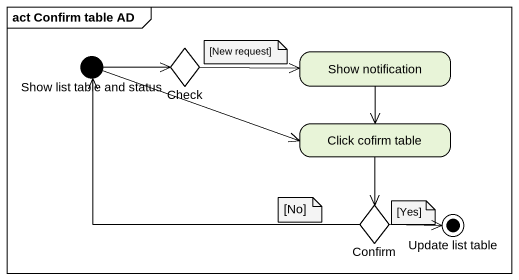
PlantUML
@startuml
mainframe act Confirm table AD
hide empty description
state Check <<choice>>
state "Show notification" as Show_notification
state "Show list table and status" as Show_list_table_and_status <<start>>
state "Click cofirm table" as Click_cofirm_table
state Confirm <<choice>>
state "Update list table" as Update_list_table <<end>>
Check -right-> Show_notification
Show_notification --> Click_cofirm_table
Show_list_table_and_status -right-> Check
Show_list_table_and_status -right-> Click_cofirm_table
Click_cofirm_table --> Confirm
Confirm -left-> Show_list_table_and_status
Confirm -right-> Update_list_table
note as N1
  [New request]
end note
note as N2
  [No]
end note
note as N3
  [Yes]
end note
@enduml
